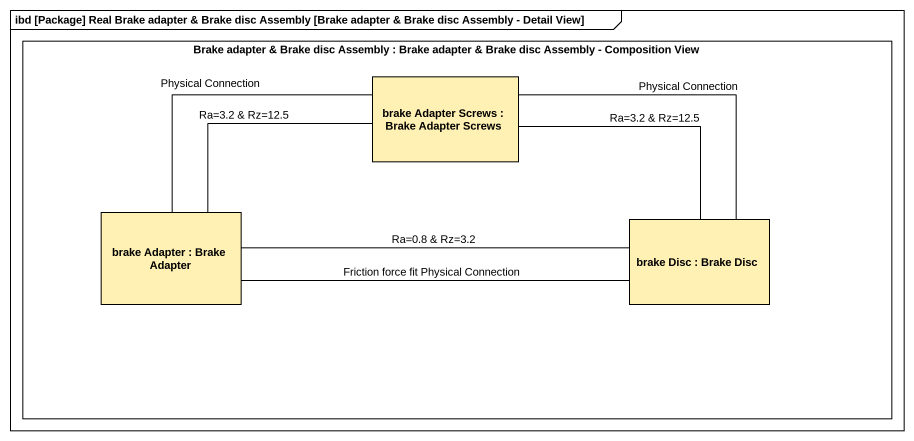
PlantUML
@startuml
mainframe ibd [Package] Real Brake adapter & Brake disc Assembly [Brake adapter & Brake disc Assembly - Detail View]
rectangle "Brake adapter & Brake disc Assembly : Brake adapter & Brake disc Assembly - Composition View" as Brake_adapter_Brake_disc {
  rectangle "brake Adapter Screws : Brake Adapter Screws" as brake_Adapter_Screws #FFF0B4
  rectangle "brake Adapter : Brake Adapter" as brake_Adapter #FFF0B4
  rectangle "brake Disc : Brake Disc" as brake_Disc #FFF0B4
}
brake_Adapter_Screws -right- brake_Disc : Physical Connection
brake_Adapter_Screws -right- brake_Disc : Ra=3.2 & Rz=12.5
brake_Adapter -right- brake_Adapter_Screws : Physical Connection
brake_Adapter -right- brake_Adapter_Screws : Ra=3.2 & Rz=12.5
brake_Adapter -right- brake_Disc : Ra=0.8 & Rz=3.2
brake_Adapter -right- brake_Disc : Friction force fit Physical Connection
@enduml
